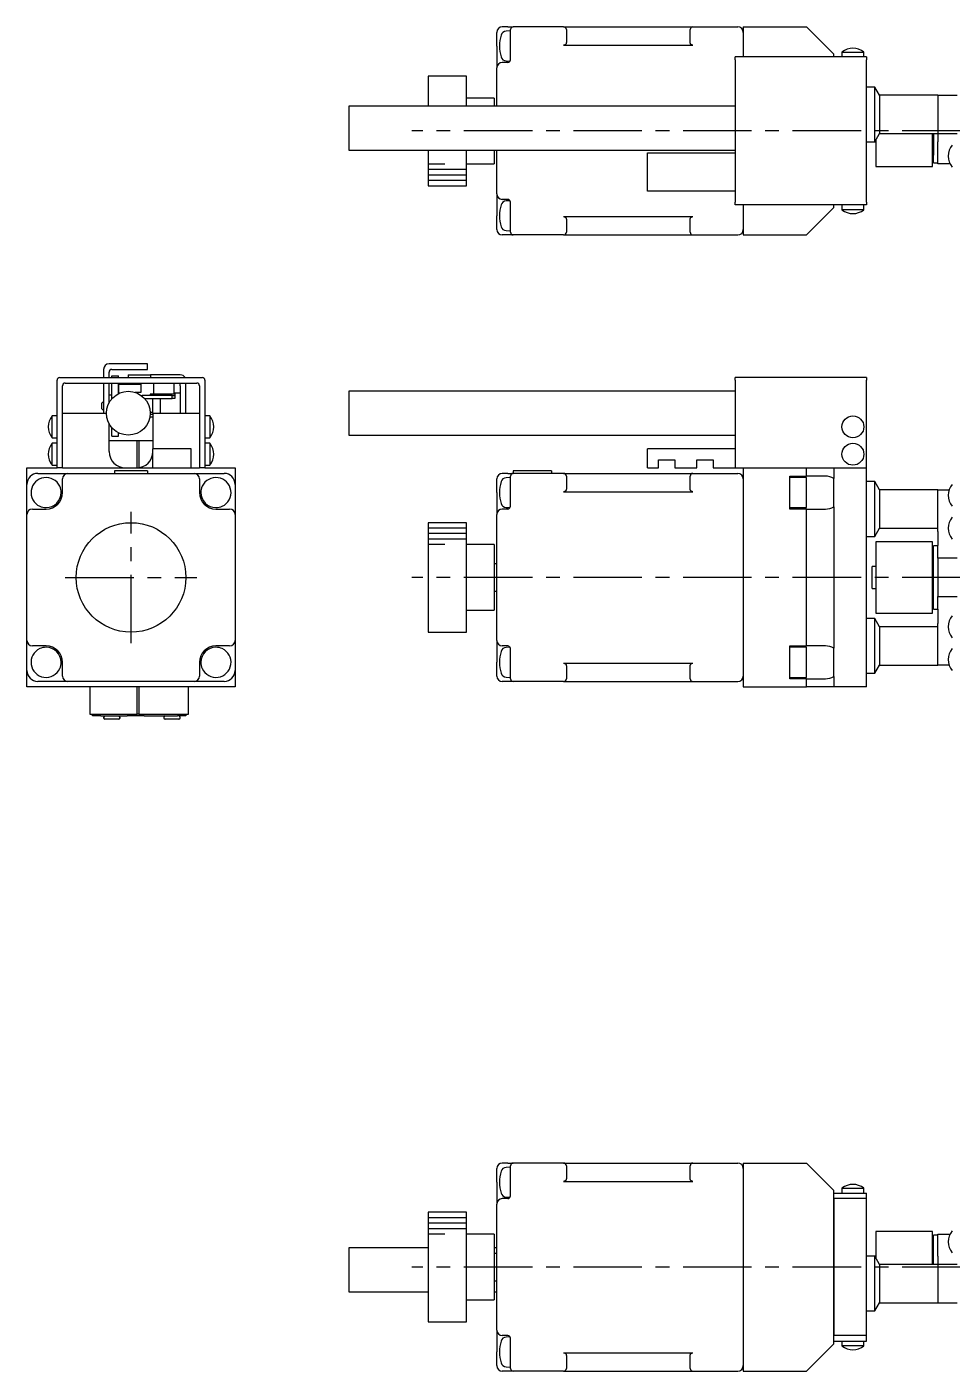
# Model space of a CAD drawing. Extents: x 56 to 595, y 17 to 332.
# Drawn here: x 56 to 224.9, y 86 to 331.5 of the extents above; entities that cross this region are included whole.
import ezdxf

# ---------------------------------------------------------------- set-up
doc = ezdxf.new("R2010")
doc.units = 0
doc.header["$LTSCALE"] = 10
doc.linetypes.add('CENTER', pattern=[2, 1.25, -0.25, 0.25, -0.25])
for name, color, linetype in [('1', 7, 'CONTINUOUS'), ('11', 7, 'CONTINUOUS'), ('2', 7, 'CONTINUOUS')]:
    doc.layers.add(name, color=color, linetype=linetype)

msp = doc.modelspace()

# ---------------------------------------------------------------- linework, layer by layer
at = {"layer": '1', "color": 7, "linetype": 'CONTINUOUS'}
for p, q in [((143.749999, 331.5), (142.749999, 331.5)), ((143.749999, 331.5), (144.749999, 331.5)), ((153.949999, 331.5), (144.749999, 331.5)), ((153.949999, 331.5), (177.549999, 331.5)), ((177.549999, 331.5), (185.749999, 331.5)), ((186.749999, 331.5), (186.749999, 326)), ((186.749999, 331.5), (198.249999, 331.5)), ((203.249999, 326.5), (198.249999, 331.5)), ((141.749999, 328), (141.749999, 330.5)), ((144.249999, 330.75), (143.446276, 330.707879)), ((144.249999, 329.5), (144.249999, 331)), ((144.249999, 325.414214), (144.249999, 329.5)), ((154.449999, 331), (154.449999, 329.5)), ((154.449999, 329.5), (154.449999, 328.648232)), ((177.049999, 329.5), (177.049999, 331)), ((177.049999, 328.648232), (177.049999, 329.5)), ((141.749999, 328), (141.749999, 324)), ((153.974533, 328.148835), (153.949999, 328.148232)), ((153.949999, 328.148232), (177.549999, 328.148232)), ((153.999008, 328.15064), (153.974533, 328.148835)), ((154.023364, 328.153644), (153.999008, 328.15064)), ((154.047544, 328.15784), (154.023364, 328.153644)), ((154.071489, 328.163217), (154.047544, 328.15784)), ((154.095141, 328.169762), (154.071489, 328.163217)), ((154.118444, 328.17746), (154.095141, 328.169762)), ((154.141341, 328.186293), (154.118444, 328.17746)), ((154.163777, 328.196238), (154.141341, 328.186293)), ((154.185697, 328.207272), (154.163777, 328.196238)), ((154.20705, 328.219368), (154.185697, 328.207272)), ((154.227784, 328.232497), (154.20705, 328.219368)), ((154.247849, 328.246629), (154.227784, 328.232497)), ((154.267196, 328.261727), (154.247849, 328.246629)), ((154.285778, 328.277757), (154.267196, 328.261727)), ((154.303552, 328.294679), (154.285778, 328.277757)), ((154.320475, 328.312453), (154.303552, 328.294679)), ((154.336504, 328.331036), (154.320475, 328.312453)), ((154.351603, 328.350383), (154.336504, 328.331036)), ((154.365734, 328.370447), (154.351603, 328.350383)), ((154.378863, 328.391181), (154.365734, 328.370447)), ((154.39096, 328.412534), (154.378863, 328.391181)), ((154.401994, 328.434455), (154.39096, 328.412534)), ((154.411939, 328.456891), (154.401994, 328.434455)), ((154.420771, 328.479787), (154.411939, 328.456891)), ((154.428469, 328.50309), (154.420771, 328.479787)), ((154.435015, 328.526742), (154.428469, 328.50309)), ((154.440392, 328.550687), (154.435015, 328.526742)), ((154.444587, 328.574867), (154.440392, 328.550687)), ((154.447591, 328.599224), (154.444587, 328.574867)), ((154.449397, 328.623698), (154.447591, 328.599224)), ((154.449999, 328.648232), (154.449397, 328.623698)), ((177.050601, 328.623698), (177.049999, 328.648232)), ((177.052407, 328.599224), (177.050601, 328.623698)), ((177.055411, 328.574867), (177.052407, 328.599224)), ((177.059606, 328.550687), (177.055411, 328.574867)), ((177.064983, 328.526742), (177.059606, 328.550687)), ((177.071529, 328.50309), (177.064983, 328.526742)), ((177.079227, 328.479787), (177.071529, 328.50309)), ((177.088059, 328.456891), (177.079227, 328.479787)), ((177.098004, 328.434455), (177.088059, 328.456891)), ((177.109038, 328.412534), (177.098004, 328.434455)), ((177.121135, 328.391181), (177.109038, 328.412534)), ((177.134264, 328.370447), (177.121135, 328.391181)), ((177.148395, 328.350383), (177.134264, 328.370447)), ((177.163494, 328.331036), (177.148395, 328.350383)), ((177.179523, 328.312453), (177.163494, 328.331036)), ((177.196446, 328.294679), (177.179523, 328.312453)), ((177.21422, 328.277757), (177.196446, 328.294679)), ((177.232802, 328.261727), (177.21422, 328.277757)), ((177.252149, 328.246629), (177.232802, 328.261727)), ((177.272214, 328.232497), (177.252149, 328.246629)), ((177.292948, 328.219368), (177.272214, 328.232497)), ((177.314301, 328.207272), (177.292948, 328.219368)), ((177.336221, 328.196238), (177.314301, 328.207272)), ((177.358657, 328.186293), (177.336221, 328.196238)), ((177.381554, 328.17746), (177.358657, 328.186293)), ((177.404857, 328.169762), (177.381554, 328.17746)), ((177.428509, 328.163217), (177.404857, 328.169762)), ((177.452454, 328.15784), (177.428509, 328.163217)), ((177.476634, 328.153644), (177.452454, 328.15784)), ((177.50099, 328.15064), (177.476634, 328.153644)), ((177.525465, 328.148835), (177.50099, 328.15064)), ((177.549999, 328.148232), (177.525465, 328.148835)), ((204.749999, 326.897999), (204.854416, 326.897999)), ((204.749999, 326.897999), (204.749999, 326)), ((204.854416, 326.897999), (208.749999, 326.897999)), ((208.749999, 326), (208.749999, 326.897999)), ((143.749999, 325), (142.749999, 325)), ((143.446276, 325.292121), (144.184962, 325.253408)), ((185.249999, 325.5), (185.249999, 326)), ((209.249999, 326), (185.249999, 326)), ((185.249999, 325.5), (185.249999, 299.5)), ((203.249999, 326), (203.249999, 326.5)), ((209.249999, 326), (209.249999, 325.5)), ((209.249999, 299.5), (209.249999, 325.5)), ((129.249999, 322.5), (129.249999, 317)), ((136.249999, 322.5), (129.249999, 322.5)), ((136.249999, 317), (136.249999, 322.5)), ((141.749999, 317), (141.749999, 324)), ((210.749999, 320.5), (209.249999, 320.5)), ((210.749999, 310.5), (210.749999, 320.5)), ((211.616024, 319), (210.749999, 320.5)), ((114.750001, 317), (114.750001, 313)), ((185.249999, 317), (114.750001, 317)), ((141.249999, 318.5), (136.249999, 318.5)), ((141.249999, 318.5), (141.249999, 317)), ((211.616024, 319), (211.616024, 312)), ((222.249999, 319), (211.616024, 319)), ((222.249999, 319), (222.249999, 315.5)), ((222.249999, 319), (225.749999, 319)), ((222.249999, 315.5), (222.249999, 312)), ((114.750001, 313), (114.750001, 309)), ((210.749999, 310.5), (211.616024, 312)), ((211.616024, 312), (222.249999, 312)), ((221.249999, 306), (221.249999, 312)), ((221.449999, 306.700338), (221.449999, 312.019548)), ((221.449999, 312), (221.449999, 308.090257)), ((222.249999, 312), (225.749999, 312)), ((222.249999, 312), (222.249999, 310.5)), ((209.249999, 310.5), (210.749999, 310.5)), ((210.249999, 310.5), (210.749999, 310.5)), ((210.749999, 310.5), (210.949999, 310.5)), ((210.949999, 310.84641), (210.949999, 306)), ((222.249999, 306.5), (222.249999, 310.5)), ((114.750001, 309), (185.249999, 309)), ((129.249999, 309), (129.249999, 302.5)), ((136.249999, 302.5), (136.249999, 309)), ((141.249999, 309), (141.249999, 306.5)), ((141.749999, 301), (141.749999, 309)), ((169.249999, 301.5), (169.249999, 308.5)), ((169.249999, 308.5), (185.249999, 308.5)), ((221.249999, 309), (221.449999, 309)), ((221.449999, 306.7), (221.449999, 309)), ((221.449999, 309), (221.449999, 308.09)), ((136.249999, 306.5), (141.249999, 306.5)), ((210.949999, 306), (216.449999, 306)), ((216.449999, 306), (221.249999, 306)), ((221.449999, 306.7), (221.449999, 306.700338)), ((221.449999, 306.7), (222.249999, 306.7)), ((224.4725, 306.5), (222.249999, 306.5)), ((129.249999, 302.5), (136.249999, 302.5)), ((141.749999, 301), (141.749999, 297)), ((143.749999, 300), (142.749999, 300)), ((144.184962, 299.746592), (143.446276, 299.707879)), ((144.249999, 295.5), (144.249999, 299.585786)), ((185.249999, 301.5), (169.249999, 301.5)), ((185.249999, 299), (185.249999, 299.5)), ((209.249999, 299), (185.249999, 299)), ((186.749999, 299), (186.749999, 293.5)), ((198.249999, 293.5), (203.249999, 298.5)), ((203.249999, 298.5), (203.249999, 299)), ((204.749999, 299), (204.749999, 298.102001)), ((204.781135, 298.102001), (204.749999, 298.102001)), ((208.749999, 298.102001), (204.781135, 298.102001)), ((208.749999, 298.102001), (208.749999, 299)), ((209.249999, 299.5), (209.249999, 299)), ((141.749999, 294.5), (141.749999, 297)), ((144.249999, 294), (144.249999, 295.5)), ((153.949999, 296.851768), (177.549999, 296.851768)), ((153.949999, 296.851768), (153.974533, 296.851165)), ((153.974533, 296.851165), (153.999008, 296.84936)), ((153.999008, 296.84936), (154.023364, 296.846356)), ((154.023364, 296.846356), (154.047544, 296.84216)), ((154.047544, 296.84216), (154.071489, 296.836783)), ((154.071489, 296.836783), (154.095141, 296.830238)), ((154.095141, 296.830238), (154.118444, 296.82254)), ((154.118444, 296.82254), (154.141341, 296.813707)), ((154.141341, 296.813707), (154.163777, 296.803762)), ((154.163777, 296.803762), (154.185697, 296.792728)), ((154.185697, 296.792728), (154.20705, 296.780632)), ((154.20705, 296.780632), (154.227784, 296.767503)), ((154.227784, 296.767503), (154.247849, 296.753371)), ((154.247849, 296.753371), (154.267196, 296.738273)), ((154.267196, 296.738273), (154.285778, 296.722243)), ((154.285778, 296.722243), (154.303552, 296.705321)), ((154.303552, 296.705321), (154.320475, 296.687547)), ((154.320475, 296.687547), (154.336504, 296.668964)), ((154.336504, 296.668964), (154.351603, 296.649617)), ((154.351603, 296.649617), (154.365734, 296.629553)), ((154.365734, 296.629553), (154.378863, 296.608819)), ((154.378863, 296.608819), (154.39096, 296.587466)), ((154.39096, 296.587466), (154.401994, 296.565545)), ((154.401994, 296.565545), (154.411939, 296.543109)), ((154.411939, 296.543109), (154.420771, 296.520213)), ((154.420771, 296.520213), (154.428469, 296.49691)), ((154.428469, 296.49691), (154.435015, 296.473258)), ((154.435015, 296.473258), (154.440392, 296.449313)), ((154.440392, 296.449313), (154.444587, 296.425133)), ((154.444587, 296.425133), (154.447591, 296.400776)), ((154.447591, 296.400776), (154.449397, 296.376302)), ((154.449397, 296.376302), (154.449999, 296.351768)), ((154.449999, 296.351768), (154.449999, 295.5)), ((154.449999, 295.5), (154.449999, 294)), ((177.049999, 296.351768), (177.050601, 296.376302)), ((177.049999, 295.5), (177.049999, 296.351768)), ((177.049999, 294), (177.049999, 295.5)), ((177.050601, 296.376302), (177.052407, 296.400776)), ((177.052407, 296.400776), (177.055411, 296.425133)), ((177.055411, 296.425133), (177.059606, 296.449313)), ((177.059606, 296.449313), (177.064983, 296.473258)), ((177.064983, 296.473258), (177.071529, 296.49691)), ((177.071529, 296.49691), (177.079227, 296.520213)), ((177.079227, 296.520213), (177.088059, 296.543109)), ((177.088059, 296.543109), (177.098004, 296.565545)), ((177.098004, 296.565545), (177.109038, 296.587466)), ((177.109038, 296.587466), (177.121135, 296.608819)), ((177.121135, 296.608819), (177.134264, 296.629553)), ((177.134264, 296.629553), (177.148395, 296.649617)), ((177.148395, 296.649617), (177.163494, 296.668964)), ((177.163494, 296.668964), (177.179523, 296.687547)), ((177.179523, 296.687547), (177.196446, 296.705321)), ((177.196446, 296.705321), (177.21422, 296.722243)), ((177.21422, 296.722243), (177.232802, 296.738273)), ((177.232802, 296.738273), (177.252149, 296.753371)), ((177.252149, 296.753371), (177.272214, 296.767503)), ((177.272214, 296.767503), (177.292948, 296.780632)), ((177.292948, 296.780632), (177.314301, 296.792728)), ((177.314301, 296.792728), (177.336221, 296.803762)), ((177.336221, 296.803762), (177.358657, 296.813707)), ((177.358657, 296.813707), (177.381554, 296.82254)), ((177.381554, 296.82254), (177.404857, 296.830238)), ((177.404857, 296.830238), (177.428509, 296.836783)), ((177.428509, 296.836783), (177.452454, 296.84216)), ((177.452454, 296.84216), (177.476634, 296.846356)), ((177.476634, 296.846356), (177.50099, 296.84936)), ((177.50099, 296.84936), (177.525465, 296.851165)), ((177.525465, 296.851165), (177.549999, 296.851768)), ((143.749999, 293.5), (142.749999, 293.5)), ((143.446276, 294.292121), (144.249999, 294.25)), ((144.749999, 293.5), (143.749999, 293.5)), ((153.949999, 293.5), (144.749999, 293.5)), ((153.949999, 293.5), (177.549999, 293.5)), ((177.549999, 293.5), (185.749999, 293.5)), ((186.749999, 293.5), (198.249999, 293.5)), ((70, 268.95), (70, 267.45)), ((78, 269.95), (71, 269.95)), ((71, 267.45), (71, 268.45)), ((71.5, 268.95), (78, 268.95)), ((71.5, 267.45), (71.5, 267.75)), ((71.5, 267.75), (72.7, 267.75)), ((72.7, 267.45), (72.7, 267.75)), ((74.5, 267.95), (78.56253, 267.95)), ((74.5, 267.95), (74.5, 267.45)), ((78, 268.95), (78, 269.95)), ((78.56253, 267.95), (78.56253, 267.45)), ((84, 267.95), (78.56253, 267.95)), ((61.5, 250.95), (61.5, 266.95)), ((62, 267.45), (88, 267.45)), ((62.5, 250.95), (62.5, 265.95)), ((63, 266.45), (87, 266.45)), ((70, 266.45), (70, 260.95)), ((71, 262.886492), (71, 266.45)), ((71.5, 263.595751), (71.5, 266.45)), ((72.7, 264.522114), (72.7, 266.45)), ((72.7, 265.25), (72.8, 265.25)), ((72.8, 266.45), (72.8, 266.25)), ((72.8, 264.570773), (72.8, 266.25)), ((72.8, 266.25), (76.8, 266.25)), ((76.8, 266.25), (76.8, 264.75)), ((79.1, 266.45), (79.1, 264.45)), ((82.9, 264.45), (82.9, 266.45)), ((84, 265.95), (84, 260.95)), ((85, 260.95), (85, 266.45)), ((87.5, 265.95), (87.5, 250.95)), ((88.5, 266.95), (88.5, 250.95)), ((209.249999, 267.45), (185.249999, 267.45)), ((185.249999, 266.95), (185.249999, 267.45)), ((185.249999, 266.95), (185.249999, 250.95)), ((209.249999, 267.45), (209.249999, 266.95)), ((209.249999, 250.95), (209.249999, 266.95)), ((70, 263.05), (69.7, 262.75)), ((69.7, 261.75), (69.7, 262.75)), ((71.5, 264.25), (71, 264.25)), ((76.8, 264.75), (75.749, 264.75)), ((76.9, 264.15), (77.045808, 264.15)), ((77.045808, 264.15), (77.045808, 264.035265)), ((82.499853, 264.15), (77.045808, 264.15)), ((77.451271, 263.65), (82.499853, 263.65)), ((83, 264.45), (78.5, 264.45)), ((78.5, 264.45), (78.5, 264.15)), ((79, 260.95), (79, 263.65)), ((80.410616, 260.95), (80.410616, 263.65)), ((82.499853, 263.65), (82.499853, 264.15)), ((82.499853, 264.15), (82.999865, 264.15)), ((82.999865, 263.65), (82.499853, 263.65)), ((82.999865, 264.15), (82.999865, 263.65)), ((83, 263.65), (82.999865, 263.65)), ((83, 264.65), (84, 264.65)), ((83, 264.65), (83, 263.65)), ((114.750001, 264.95), (114.750001, 256.95)), ((185.249999, 264.95), (114.750001, 264.95)), ((60.602001, 259.087782), (60.602001, 260.45)), ((61.5, 260.45), (60.602001, 260.45)), ((62.5, 260.95), (70.5, 260.95)), ((69.7, 261.75), (70, 261.45)), ((79, 260.25), (78.438274, 260.25)), ((78.494997, 260.75), (79, 260.75)), ((79, 261.05), (78.5, 261.05)), ((78.5, 261.05), (78.5, 260.95)), ((78.5, 260.95), (78.5, 260.75)), ((79, 260.95), (87.5, 260.95)), ((79, 260.95), (79, 254.45)), ((89.397999, 260.45), (88.5, 260.45)), ((89.397999, 260.45), (89.397999, 258.801531)), ((60.602001, 256.45), (60.602001, 259.087782)), ((71, 253.95), (71, 259.013508)), ((71.5, 256.75), (71.5, 258.304249)), ((89.397999, 258.801531), (89.397999, 256.45)), ((60.602001, 256.45), (61.5, 256.45)), ((60.602001, 254.087782), (60.602001, 255.45)), ((61.5, 255.45), (60.602001, 255.45)), ((71, 255.95), (76.139222, 255.95)), ((71.5, 256.75), (72.7, 256.75)), ((72.7, 256.75), (72.7, 257.377886)), ((72.7, 257.25), (72.8, 257.25)), ((72.8, 257.25), (72.8, 257.329227)), ((76.139222, 255.95), (76.454559, 255.95)), ((76.139222, 250.953232), (76.139222, 255.95)), ((76.454559, 255.95), (76.454559, 250.984637)), ((76.454559, 255.95), (79, 255.95)), ((88.5, 256.45), (89.397999, 256.45)), ((89.397999, 255.45), (88.5, 255.45)), ((89.397999, 255.45), (89.397999, 253.801531)), ((114.750001, 256.95), (185.249999, 256.95)), ((60.602001, 251.45), (60.602001, 254.087782)), ((79, 250.95), (79, 254.45)), ((86, 254.45), (79, 254.45)), ((86, 250.95), (86, 254.45)), ((89.397999, 253.801531), (89.397999, 251.45)), ((169.249999, 250.95), (169.249999, 254.45)), ((185.249999, 254.45), (169.249999, 254.45)), ((56, 247.95), (56, 250.95)), ((56, 250.95), (61.5, 250.95)), ((60.602001, 251.45), (61.5, 251.45)), ((62.5, 250.95), (61.5, 250.95)), ((62.5, 250.95), (79, 250.95)), ((72, 250.45), (72, 249.95)), ((78, 250.45), (72, 250.45)), ((78, 250.45), (78, 249.95)), ((79, 250.95), (86, 250.95)), ((86, 250.95), (87.5, 250.95)), ((88.5, 250.95), (87.5, 250.95)), ((88.5, 251.45), (89.397999, 251.45)), ((88.5, 250.95), (94, 250.95)), ((94, 250.95), (94, 247.95)), ((144.749999, 250.45), (144.749999, 249.95)), ((151.749999, 250.45), (144.749999, 250.45)), ((151.749999, 250.45), (151.749999, 249.95)), ((169.249999, 250.95), (171.249999, 250.95)), ((171.249999, 252.45), (174.249999, 252.45)), ((171.249999, 250.95), (171.249999, 252.45)), ((174.249999, 252.45), (174.249999, 250.95)), ((174.249999, 250.95), (178.249999, 250.95)), ((178.249999, 252.45), (181.249999, 252.45)), ((178.249999, 250.95), (178.249999, 252.45)), ((181.249999, 252.45), (181.249999, 250.95)), ((181.249999, 250.95), (185.249999, 250.95)), ((185.249999, 250.95), (186.749999, 250.95)), ((186.749999, 250.95), (186.749999, 210.95)), ((186.749999, 250.95), (198.249999, 250.95)), ((198.249999, 249.45), (198.249999, 250.95)), ((198.249999, 250.95), (203.249999, 250.95)), ((203.249999, 250.95), (203.249999, 249.048076)), ((203.249999, 250.95), (209.249999, 250.95)), ((209.249999, 210.95), (209.249999, 250.95)), ((58, 249.95), (62.085786, 249.95)), ((58, 249.95), (59.351768, 249.95)), ((62.085786, 249.95), (63.5, 249.95)), ((62.5, 246.45), (62.5, 248.95)), ((63.5, 249.95), (86.5, 249.95)), ((86.5, 249.95), (87.914214, 249.95)), ((87.5, 248.95), (87.5, 246.45)), ((87.914214, 249.95), (92, 249.95)), ((90.648232, 249.95), (92, 249.95)), ((141.749999, 246.45), (141.749999, 248.95)), ((143.749999, 249.95), (142.749999, 249.95)), ((144.249999, 249.2), (143.446276, 249.157879)), ((143.749999, 249.95), (144.749999, 249.95)), ((144.249999, 247.95), (144.249999, 249.45)), ((153.949999, 249.95), (144.749999, 249.95)), ((153.949999, 249.95), (177.549999, 249.95)), ((154.449999, 249.45), (154.449999, 247.95)), ((177.049999, 247.95), (177.049999, 249.45)), ((177.549999, 249.95), (185.749999, 249.95)), ((195.249999, 249.45), (198.249999, 249.45)), ((195.249999, 243.45), (195.249999, 249.45)), ((198.249999, 249.2), (195.249999, 249.2)), ((201.749999, 249.45), (198.249999, 249.45)), ((198.249999, 243.7), (198.249999, 249.2)), ((198.249999, 243.7), (198.249999, 249.2)), ((203.249999, 246.45), (203.249999, 249.048076)), ((210.749999, 248.45), (209.249999, 248.45)), ((210.749999, 243.45), (210.749999, 248.45)), ((211.616024, 246.95), (210.749999, 248.45)), ((56, 243.864214), (56, 247.95)), ((56, 246.598232), (56, 247.95)), ((94, 247.95), (94, 243.864214)), ((94, 247.95), (94, 246.598232)), ((141.749999, 246.45), (141.749999, 242.45)), ((144.249999, 243.864214), (144.249999, 247.95)), ((153.974533, 246.598835), (153.949999, 246.598232)), ((153.949999, 246.598232), (177.549999, 246.598232)), ((153.999008, 246.60064), (153.974533, 246.598835)), ((154.023364, 246.603644), (153.999008, 246.60064)), ((154.047544, 246.60784), (154.023364, 246.603644)), ((154.071489, 246.613217), (154.047544, 246.60784)), ((154.095141, 246.619762), (154.071489, 246.613217)), ((154.118444, 246.62746), (154.095141, 246.619762)), ((154.141341, 246.636293), (154.118444, 246.62746)), ((154.163777, 246.646238), (154.141341, 246.636293)), ((154.185697, 246.657272), (154.163777, 246.646238)), ((154.20705, 246.669368), (154.185697, 246.657272)), ((154.227784, 246.682497), (154.20705, 246.669368)), ((154.247849, 246.696629), (154.227784, 246.682497)), ((154.267196, 246.711727), (154.247849, 246.696629)), ((154.285778, 246.727757), (154.267196, 246.711727)), ((154.303552, 246.744679), (154.285778, 246.727757)), ((154.320475, 246.762453), (154.303552, 246.744679)), ((154.336504, 246.781036), (154.320475, 246.762453)), ((154.351603, 246.800383), (154.336504, 246.781036)), ((154.365734, 246.820447), (154.351603, 246.800383)), ((154.378863, 246.841181), (154.365734, 246.820447)), ((154.39096, 246.862534), (154.378863, 246.841181)), ((154.401994, 246.884455), (154.39096, 246.862534)), ((154.411939, 246.906891), (154.401994, 246.884455)), ((154.420771, 246.929787), (154.411939, 246.906891)), ((154.428469, 246.95309), (154.420771, 246.929787)), ((154.435015, 246.976742), (154.428469, 246.95309)), ((154.440392, 247.000687), (154.435015, 246.976742)), ((154.444587, 247.024867), (154.440392, 247.000687)), ((154.447591, 247.049224), (154.444587, 247.024867)), ((154.449397, 247.073698), (154.447591, 247.049224)), ((154.449999, 247.098232), (154.449397, 247.073698)), ((154.449999, 247.95), (154.449999, 247.098232)), ((177.049999, 247.098232), (177.049999, 247.95)), ((177.050601, 247.073698), (177.049999, 247.098232)), ((177.052407, 247.049224), (177.050601, 247.073698)), ((177.055411, 247.024867), (177.052407, 247.049224)), ((177.059606, 247.000687), (177.055411, 247.024867)), ((177.064983, 246.976742), (177.059606, 247.000687)), ((177.071529, 246.95309), (177.064983, 246.976742)), ((177.079227, 246.929787), (177.071529, 246.95309)), ((177.088059, 246.906891), (177.079227, 246.929787)), ((177.098004, 246.884455), (177.088059, 246.906891)), ((177.109038, 246.862534), (177.098004, 246.884455)), ((177.121135, 246.841181), (177.109038, 246.862534)), ((177.134264, 246.820447), (177.121135, 246.841181)), ((177.148395, 246.800383), (177.134264, 246.820447)), ((177.163494, 246.781036), (177.148395, 246.800383)), ((177.179523, 246.762453), (177.163494, 246.781036)), ((177.196446, 246.744679), (177.179523, 246.762453)), ((177.21422, 246.727757), (177.196446, 246.744679)), ((177.232802, 246.711727), (177.21422, 246.727757)), ((177.252149, 246.696629), (177.232802, 246.711727)), ((177.272214, 246.682497), (177.252149, 246.696629)), ((177.292948, 246.669368), (177.272214, 246.682497)), ((177.314301, 246.657272), (177.292948, 246.669368)), ((177.336221, 246.646238), (177.314301, 246.657272)), ((177.358657, 246.636293), (177.336221, 246.646238)), ((177.381554, 246.62746), (177.358657, 246.636293)), ((177.404857, 246.619762), (177.381554, 246.62746)), ((177.428509, 246.613217), (177.404857, 246.619762)), ((177.452454, 246.60784), (177.428509, 246.613217)), ((177.476634, 246.603644), (177.452454, 246.60784)), ((177.50099, 246.60064), (177.476634, 246.603644)), ((177.525465, 246.598835), (177.50099, 246.60064)), ((177.549999, 246.598232), (177.525465, 246.598835)), ((203.249999, 243.851924), (203.249999, 246.45)), ((211.616024, 246.95), (211.616024, 239.95)), ((222.249999, 246.95), (211.616024, 246.95)), ((222.249999, 246.95), (224.310262, 246.95)), ((222.249999, 243.45), (222.249999, 246.95)), ((56, 242.45), (56, 243.864214)), ((57, 243.45), (59.5, 243.45)), ((90.5, 243.45), (93, 243.45)), ((94, 243.864214), (94, 242.45)), ((143.749999, 243.45), (142.749999, 243.45)), ((143.446276, 243.742121), (144.184962, 243.703408)), ((195.249999, 243.7), (198.249999, 243.7)), ((198.249999, 243.45), (195.249999, 243.45)), ((198.249999, 218.45), (198.249999, 243.45)), ((198.249999, 243.45), (201.749999, 243.45)), ((203.249999, 243.851924), (203.249999, 218.048076)), ((210.749999, 238.45), (210.749999, 243.45)), ((222.249999, 239.357477), (222.249999, 243.45)), ((56, 219.45), (56, 242.45)), ((94, 242.45), (94, 219.45)), ((129.249999, 240.95), (129.249999, 230.95)), ((136.249999, 240.95), (129.249999, 240.95)), ((136.249999, 230.95), (136.249999, 240.95)), ((141.749999, 219.45), (141.749999, 242.45)), ((209.249999, 238.45), (210.749999, 238.45)), ((210.749999, 238.45), (211.616024, 239.95)), ((211.616024, 239.95), (222.249999, 239.95)), ((222.249999, 239.357477), (222.249999, 236.759401)), ((141.249999, 236.95), (136.249999, 236.95)), ((141.249999, 236.95), (141.249999, 230.95)), ((210.949999, 237.45), (210.949999, 237.449621)), ((216.449999, 237.45), (210.949999, 237.45)), ((210.949999, 237.449621), (210.949999, 224.45)), ((221.249999, 237.45), (216.449999, 237.45)), ((221.249999, 224.45), (221.249999, 237.45)), ((221.449999, 231.0126), (221.449999, 236.75)), ((222.249999, 236.75), (221.449999, 236.75)), ((222.249999, 234.45), (222.249999, 236.759401)), ((141.749999, 233.45), (141.249999, 233.45)), ((221.449999, 234.45), (221.249999, 234.45)), ((225.749999, 234.45), (222.249999, 234.45)), ((222.249999, 234.45), (222.249999, 227.45)), ((129.249999, 230.95), (129.249999, 220.95)), ((136.249999, 220.95), (136.249999, 230.95)), ((141.249999, 230.95), (141.249999, 224.95)), ((210.249999, 228.95), (210.249999, 232.95)), ((210.949999, 232.95), (210.249999, 232.95)), ((221.449999, 225.15), (221.449999, 231.0126)), ((141.249999, 228.45), (141.749999, 228.45)), ((210.249999, 228.95), (210.949999, 228.95)), ((221.249999, 227.45), (221.449999, 227.45)), ((222.249999, 225.140599), (222.249999, 227.45)), ((222.249999, 227.45), (225.749999, 227.45)), ((136.249999, 224.95), (141.249999, 224.95)), ((210.749999, 223.45), (209.249999, 223.45)), ((210.749999, 218.45), (210.749999, 223.45)), ((211.616024, 221.95), (210.749999, 223.45)), ((210.949999, 224.45), (216.449999, 224.45)), ((216.449999, 224.45), (221.249999, 224.45)), ((221.449999, 225.15), (222.249999, 225.15)), ((222.249999, 225.140599), (222.249999, 222.542523)), ((211.616024, 221.95), (211.616024, 214.95)), ((222.249999, 221.95), (211.616024, 221.95)), ((222.249999, 218.45), (222.249999, 222.542523)), ((56, 218.035786), (56, 219.45)), ((94, 219.45), (94, 218.035786)), ((129.249999, 220.95), (136.249999, 220.95)), ((141.749999, 219.45), (141.749999, 215.45)), ((56, 213.95), (56, 218.035786)), ((59.5, 218.45), (57, 218.45)), ((93, 218.45), (90.5, 218.45)), ((94, 218.035786), (94, 213.95)), ((143.749999, 218.45), (142.749999, 218.45)), ((144.184962, 218.196592), (143.446276, 218.157879)), ((144.249999, 213.95), (144.249999, 218.035786)), ((195.249999, 212.45), (195.249999, 218.45)), ((195.249999, 218.45), (198.249999, 218.45)), ((198.249999, 218.2), (195.249999, 218.2)), ((201.749999, 218.45), (198.249999, 218.45)), ((198.249999, 212.7), (198.249999, 218.2)), ((198.249999, 212.7), (198.249999, 218.2)), ((203.249999, 215.45), (203.249999, 218.048076)), ((210.749999, 213.45), (210.749999, 218.45)), ((222.249999, 214.95), (222.249999, 218.45)), ((56, 213.95), (56, 215.301768)), ((56, 210.95), (56, 213.95)), ((62.5, 212.95), (62.5, 215.45)), ((87.5, 215.45), (87.5, 212.95)), ((94, 215.301768), (94, 213.95)), ((94, 213.95), (94, 210.95)), ((141.749999, 212.95), (141.749999, 215.45)), ((144.249999, 212.45), (144.249999, 213.95)), ((153.949999, 215.301768), (177.549999, 215.301768)), ((153.949999, 215.301768), (153.974533, 215.301165)), ((153.974533, 215.301165), (153.999008, 215.29936)), ((153.999008, 215.29936), (154.023364, 215.296356)), ((154.023364, 215.296356), (154.047544, 215.29216)), ((154.047544, 215.29216), (154.071489, 215.286783)), ((154.071489, 215.286783), (154.095141, 215.280238)), ((154.095141, 215.280238), (154.118444, 215.27254)), ((154.118444, 215.27254), (154.141341, 215.263707)), ((154.141341, 215.263707), (154.163777, 215.253762)), ((154.163777, 215.253762), (154.185697, 215.242728)), ((154.185697, 215.242728), (154.20705, 215.230632)), ((154.20705, 215.230632), (154.227784, 215.217503)), ((154.227784, 215.217503), (154.247849, 215.203371)), ((154.247849, 215.203371), (154.267196, 215.188273)), ((154.267196, 215.188273), (154.285778, 215.172243)), ((154.285778, 215.172243), (154.303552, 215.155321)), ((154.303552, 215.155321), (154.320475, 215.137547)), ((154.320475, 215.137547), (154.336504, 215.118964)), ((154.336504, 215.118964), (154.351603, 215.099617)), ((154.351603, 215.099617), (154.365734, 215.079553)), ((154.365734, 215.079553), (154.378863, 215.058819)), ((154.378863, 215.058819), (154.39096, 215.037466)), ((154.39096, 215.037466), (154.401994, 215.015545)), ((154.401994, 215.015545), (154.411939, 214.993109)), ((154.411939, 214.993109), (154.420771, 214.970213)), ((154.420771, 214.970213), (154.428469, 214.94691)), ((154.428469, 214.94691), (154.435015, 214.923258)), ((154.435015, 214.923258), (154.440392, 214.899313)), ((154.440392, 214.899313), (154.444587, 214.875133)), ((154.444587, 214.875133), (154.447591, 214.850776)), ((154.447591, 214.850776), (154.449397, 214.826302)), ((154.449397, 214.826302), (154.449999, 214.801768)), ((154.449999, 214.801768), (154.449999, 213.95)), ((154.449999, 213.95), (154.449999, 212.45)), ((177.049999, 214.801768), (177.050601, 214.826302)), ((177.049999, 213.95), (177.049999, 214.801768)), ((177.049999, 212.45), (177.049999, 213.95)), ((177.050601, 214.826302), (177.052407, 214.850776)), ((177.052407, 214.850776), (177.055411, 214.875133)), ((177.055411, 214.875133), (177.059606, 214.899313)), ((177.059606, 214.899313), (177.064983, 214.923258)), ((177.064983, 214.923258), (177.071529, 214.94691)), ((177.071529, 214.94691), (177.079227, 214.970213)), ((177.079227, 214.970213), (177.088059, 214.993109)), ((177.088059, 214.993109), (177.098004, 215.015545)), ((177.098004, 215.015545), (177.109038, 215.037466)), ((177.109038, 215.037466), (177.121135, 215.058819)), ((177.121135, 215.058819), (177.134264, 215.079553)), ((177.134264, 215.079553), (177.148395, 215.099617)), ((177.148395, 215.099617), (177.163494, 215.118964)), ((177.163494, 215.118964), (177.179523, 215.137547)), ((177.179523, 215.137547), (177.196446, 215.155321)), ((177.196446, 215.155321), (177.21422, 215.172243)), ((177.21422, 215.172243), (177.232802, 215.188273)), ((177.232802, 215.188273), (177.252149, 215.203371)), ((177.252149, 215.203371), (177.272214, 215.217503)), ((177.272214, 215.217503), (177.292948, 215.230632)), ((177.292948, 215.230632), (177.314301, 215.242728)), ((177.314301, 215.242728), (177.336221, 215.253762)), ((177.336221, 215.253762), (177.358657, 215.263707)), ((177.358657, 215.263707), (177.381554, 215.27254)), ((177.381554, 215.27254), (177.404857, 215.280238)), ((177.404857, 215.280238), (177.428509, 215.286783)), ((177.428509, 215.286783), (177.452454, 215.29216)), ((177.452454, 215.29216), (177.476634, 215.296356)), ((177.476634, 215.296356), (177.50099, 215.29936)), ((177.50099, 215.29936), (177.525465, 215.301165)), ((177.525465, 215.301165), (177.549999, 215.301768)), ((203.249999, 212.851924), (203.249999, 215.45)), ((210.749999, 213.45), (211.616024, 214.95)), ((211.616024, 214.95), (222.249999, 214.95)), ((224.310262, 214.95), (222.249999, 214.95)), ((62.085786, 211.95), (58, 211.95)), ((59.351768, 211.95), (58, 211.95)), ((63.5, 211.95), (62.085786, 211.95)), ((86.5, 211.95), (63.5, 211.95)), ((87.914214, 211.95), (86.5, 211.95)), ((92, 211.95), (87.914214, 211.95)), ((92, 211.95), (90.648232, 211.95)), ((143.749999, 211.95), (142.749999, 211.95)), ((143.446276, 212.742121), (144.249999, 212.7)), ((144.749999, 211.95), (143.749999, 211.95)), ((153.949999, 211.95), (144.749999, 211.95)), ((153.949999, 211.95), (177.549999, 211.95)), ((177.549999, 211.95), (185.749999, 211.95)), ((195.249999, 212.7), (198.249999, 212.7)), ((198.249999, 212.45), (195.249999, 212.45)), ((198.249999, 210.95), (198.249999, 212.45)), ((198.249999, 212.45), (201.749999, 212.45)), ((203.249999, 212.851924), (203.249999, 210.95)), ((209.249999, 213.45), (210.749999, 213.45)), ((94, 210.95), (56, 210.95)), ((67.5, 210.95), (67.5, 205.95)), ((76.139222, 205.95), (76.139222, 210.95)), ((76.454559, 210.95), (76.454559, 205.95)), ((85.5, 205.95), (85.5, 210.95)), ((186.749999, 210.95), (198.249999, 210.95)), ((203.249999, 210.95), (198.249999, 210.95)), ((209.249999, 210.95), (203.249999, 210.95)), ((67.5, 205.95), (76.139222, 205.95)), ((68, 205.65), (68, 205.95)), ((69.5, 205.65), (68, 205.65)), ((69.5, 205.65), (74.270902, 205.65)), ((70, 205.4), (70, 205.3)), ((72.75, 205.05), (70.25, 205.05)), ((72.740149, 205.05), (70.25, 205.05)), ((72.75, 205.05), (72.740149, 205.05)), ((73, 205.3), (73, 205.4)), ((75.770902, 205.65), (74.270902, 205.65)), ((75.770902, 205.65), (75.770902, 205.95)), ((75.963883, 205.65), (75.770902, 205.65)), ((77.399737, 205.65), (75.963883, 205.65)), ((76.454559, 205.95), (76.139222, 205.95)), ((76.454559, 205.95), (85.5, 205.95)), ((77.399737, 205.65), (83.5, 205.65)), ((81, 205.4), (81, 205.3)), ((83.75, 205.05), (81.25, 205.05)), ((83.740149, 205.05), (81.25, 205.05)), ((85, 205.65), (83.5, 205.65)), ((83.75, 205.05), (83.740149, 205.05)), ((84, 205.3), (84, 205.4)), ((85, 205.95), (85, 205.65)), ((141.749999, 120.5), (141.749999, 123)), ((143.749999, 124), (142.749999, 124)), ((144.249999, 123.25), (143.446276, 123.207879)), ((143.749999, 124), (144.749999, 124)), ((144.249999, 122), (144.249999, 123.5)), ((153.949999, 124), (144.749999, 124)), ((153.949999, 124), (177.549999, 124)), ((154.449999, 123.5), (154.449999, 122)), ((177.049999, 122), (177.049999, 123.5)), ((177.549999, 124), (185.749999, 124)), ((186.749999, 124), (186.749999, 86)), ((186.749999, 124), (198.249999, 124)), ((203.249999, 119), (198.249999, 124)), ((141.749999, 120.5), (141.749999, 116.5)), ((144.249999, 117.914214), (144.249999, 122)), ((153.974533, 120.648835), (153.949999, 120.648232)), ((153.949999, 120.648232), (177.549999, 120.648232)), ((153.999008, 120.65064), (153.974533, 120.648835)), ((154.023364, 120.653644), (153.999008, 120.65064)), ((154.047544, 120.65784), (154.023364, 120.653644)), ((154.071489, 120.663217), (154.047544, 120.65784)), ((154.095141, 120.669762), (154.071489, 120.663217)), ((154.118444, 120.67746), (154.095141, 120.669762)), ((154.141341, 120.686293), (154.118444, 120.67746)), ((154.163777, 120.696238), (154.141341, 120.686293)), ((154.185697, 120.707272), (154.163777, 120.696238)), ((154.20705, 120.719368), (154.185697, 120.707272)), ((154.227784, 120.732497), (154.20705, 120.719368)), ((154.247849, 120.746629), (154.227784, 120.732497)), ((154.267196, 120.761727), (154.247849, 120.746629)), ((154.285778, 120.777757), (154.267196, 120.761727)), ((154.303552, 120.794679), (154.285778, 120.777757)), ((154.320475, 120.812453), (154.303552, 120.794679)), ((154.336504, 120.831036), (154.320475, 120.812453)), ((154.351603, 120.850383), (154.336504, 120.831036)), ((154.365734, 120.870447), (154.351603, 120.850383)), ((154.378863, 120.891181), (154.365734, 120.870447)), ((154.39096, 120.912534), (154.378863, 120.891181)), ((154.401994, 120.934455), (154.39096, 120.912534)), ((154.411939, 120.956891), (154.401994, 120.934455)), ((154.420771, 120.979787), (154.411939, 120.956891)), ((154.428469, 121.00309), (154.420771, 120.979787)), ((154.435015, 121.026742), (154.428469, 121.00309)), ((154.440392, 121.050687), (154.435015, 121.026742)), ((154.444587, 121.074867), (154.440392, 121.050687)), ((154.447591, 121.099224), (154.444587, 121.074867)), ((154.449397, 121.123698), (154.447591, 121.099224)), ((154.449999, 121.148232), (154.449397, 121.123698)), ((154.449999, 122), (154.449999, 121.148232)), ((177.049999, 121.148232), (177.049999, 122)), ((177.050601, 121.123698), (177.049999, 121.148232)), ((177.052407, 121.099224), (177.050601, 121.123698)), ((177.055411, 121.074867), (177.052407, 121.099224)), ((177.059606, 121.050687), (177.055411, 121.074867)), ((177.064983, 121.026742), (177.059606, 121.050687)), ((177.071529, 121.00309), (177.064983, 121.026742)), ((177.079227, 120.979787), (177.071529, 121.00309)), ((177.088059, 120.956891), (177.079227, 120.979787)), ((177.098004, 120.934455), (177.088059, 120.956891)), ((177.109038, 120.912534), (177.098004, 120.934455)), ((177.121135, 120.891181), (177.109038, 120.912534)), ((177.134264, 120.870447), (177.121135, 120.891181)), ((177.148395, 120.850383), (177.134264, 120.870447)), ((177.163494, 120.831036), (177.148395, 120.850383)), ((177.179523, 120.812453), (177.163494, 120.831036)), ((177.196446, 120.794679), (177.179523, 120.812453)), ((177.21422, 120.777757), (177.196446, 120.794679)), ((177.232802, 120.761727), (177.21422, 120.777757)), ((177.252149, 120.746629), (177.232802, 120.761727)), ((177.272214, 120.732497), (177.252149, 120.746629)), ((177.292948, 120.719368), (177.272214, 120.732497)), ((177.314301, 120.707272), (177.292948, 120.719368)), ((177.336221, 120.696238), (177.314301, 120.707272)), ((177.358657, 120.686293), (177.336221, 120.696238)), ((177.381554, 120.67746), (177.358657, 120.686293)), ((177.404857, 120.669762), (177.381554, 120.67746)), ((177.428509, 120.663217), (177.404857, 120.669762)), ((177.452454, 120.65784), (177.428509, 120.663217)), ((177.476634, 120.653644), (177.452454, 120.65784)), ((177.50099, 120.65064), (177.476634, 120.653644)), ((177.525465, 120.648835), (177.50099, 120.65064)), ((177.549999, 120.648232), (177.525465, 120.648835)), ((203.249999, 117.5), (203.249999, 119)), ((203.249999, 118.5), (209.249999, 118.5)), ((204.749999, 119.397999), (208.749999, 119.397999)), ((204.749999, 119.397999), (204.749999, 118.5)), ((208.749999, 118.5), (208.749999, 119.397999)), ((209.249999, 117.5), (209.249999, 118.5)), ((141.749999, 93.5), (141.749999, 116.5)), ((143.749999, 117.5), (142.749999, 117.5)), ((143.446276, 117.792121), (144.184962, 117.753408)), ((209.249999, 117.5), (203.249999, 117.5)), ((203.249999, 117.5), (203.249999, 92.5)), ((203.249999, 92.5), (203.249999, 117.5)), ((209.249999, 92.5), (209.249999, 117.5)), ((129.249999, 115), (129.249999, 95)), ((136.249999, 115), (129.249999, 115)), ((136.249999, 95), (136.249999, 115)), ((141.249999, 111), (136.249999, 111)), ((141.249999, 111), (141.249999, 99)), ((210.949999, 111.5), (210.949999, 106.65359)), ((210.949999, 111.5), (210.949999, 107)), ((216.449999, 111.5), (210.949999, 111.5)), ((221.249999, 111.5), (216.449999, 111.5)), ((221.249999, 105.5), (221.249999, 111.5)), ((222.249999, 110.8), (221.449999, 110.8)), ((221.449999, 105.5), (221.449999, 110.8)), ((222.249999, 107), (222.249999, 111)), ((222.249999, 111), (224.4725, 111)), ((114.750001, 108.5), (114.750001, 100.5)), ((129.249999, 108.5), (114.750001, 108.5)), ((141.749999, 108.5), (141.249999, 108.5)), ((221.449999, 108.5), (221.249999, 108.5)), ((141.749999, 107.5), (141.249999, 107.5)), ((210.749999, 107), (209.249999, 107)), ((210.749999, 107), (210.249999, 107)), ((210.749999, 97), (210.749999, 107)), ((210.949999, 107), (210.749999, 107)), ((211.616024, 105.5), (210.749999, 107)), ((210.949999, 107), (210.949999, 106.65359)), ((210.949999, 107), (210.949999, 106.65359)), ((222.249999, 107), (222.249999, 105.5)), ((211.616024, 105.5), (211.616024, 98.5)), ((222.249999, 105.5), (211.616024, 105.5)), ((222.249999, 105.5), (222.249999, 102)), ((225.749999, 105.5), (222.249999, 105.5)), ((141.249999, 102.5), (141.749999, 102.5)), ((222.249999, 102), (222.249999, 98.5)), ((114.750001, 100.5), (129.249999, 100.5)), ((136.249999, 99), (141.249999, 99)), ((141.249999, 100.5), (141.749999, 100.5)), ((210.749999, 97), (211.616024, 98.5)), ((211.616024, 98.5), (222.249999, 98.5)), ((222.249999, 98.5), (225.749999, 98.5)), ((209.249999, 97), (210.749999, 97)), ((129.249999, 95), (136.249999, 95)), ((141.749999, 93.5), (141.749999, 89.5)), ((143.749999, 92.5), (142.749999, 92.5)), ((144.184962, 92.246592), (143.446276, 92.207879)), ((144.249999, 88), (144.249999, 92.085786)), ((198.249999, 86), (203.249999, 91)), ((209.249999, 92.5), (203.249999, 92.5)), ((203.249999, 91), (203.249999, 92.5)), ((203.249999, 91.5), (209.249999, 91.5)), ((204.749999, 91.5), (204.749999, 90.602001)), ((208.749999, 90.602001), (208.749999, 91.5)), ((209.249999, 91.5), (209.249999, 92.5)), ((141.749999, 87), (141.749999, 89.5)), ((153.949999, 89.351768), (177.549999, 89.351768)), ((153.949999, 89.351768), (153.974533, 89.351165)), ((153.974533, 89.351165), (153.999008, 89.34936)), ((153.999008, 89.34936), (154.023364, 89.346356)), ((154.023364, 89.346356), (154.047544, 89.34216)), ((154.047544, 89.34216), (154.071489, 89.336783)), ((154.071489, 89.336783), (154.095141, 89.330238)), ((154.095141, 89.330238), (154.118444, 89.32254)), ((154.118444, 89.32254), (154.141341, 89.313707)), ((154.141341, 89.313707), (154.163777, 89.303762)), ((154.163777, 89.303762), (154.185697, 89.292728)), ((154.185697, 89.292728), (154.20705, 89.280632)), ((154.20705, 89.280632), (154.227784, 89.267503)), ((154.227784, 89.267503), (154.247849, 89.253371)), ((154.247849, 89.253371), (154.267196, 89.238273)), ((154.267196, 89.238273), (154.285778, 89.222243)), ((154.285778, 89.222243), (154.303552, 89.205321)), ((154.303552, 89.205321), (154.320475, 89.187547)), ((154.320475, 89.187547), (154.336504, 89.168964)), ((154.336504, 89.168964), (154.351603, 89.149617)), ((154.351603, 89.149617), (154.365734, 89.129553)), ((154.365734, 89.129553), (154.378863, 89.108819)), ((154.378863, 89.108819), (154.39096, 89.087466)), ((154.39096, 89.087466), (154.401994, 89.065545)), ((154.401994, 89.065545), (154.411939, 89.043109)), ((154.411939, 89.043109), (154.420771, 89.020213)), ((154.420771, 89.020213), (154.428469, 88.99691)), ((154.428469, 88.99691), (154.435015, 88.973258)), ((154.435015, 88.973258), (154.440392, 88.949313)), ((154.440392, 88.949313), (154.444587, 88.925133)), ((154.444587, 88.925133), (154.447591, 88.900776)), ((154.447591, 88.900776), (154.449397, 88.876302)), ((154.449397, 88.876302), (154.449999, 88.851768)), ((154.449999, 88.851768), (154.449999, 88)), ((177.049999, 88.851768), (177.050601, 88.876302)), ((177.049999, 88), (177.049999, 88.851768)), ((177.050601, 88.876302), (177.052407, 88.900776)), ((177.052407, 88.900776), (177.055411, 88.925133)), ((177.055411, 88.925133), (177.059606, 88.949313)), ((177.059606, 88.949313), (177.064983, 88.973258)), ((177.064983, 88.973258), (177.071529, 88.99691)), ((177.071529, 88.99691), (177.079227, 89.020213)), ((177.079227, 89.020213), (177.088059, 89.043109)), ((177.088059, 89.043109), (177.098004, 89.065545)), ((177.098004, 89.065545), (177.109038, 89.087466)), ((177.109038, 89.087466), (177.121135, 89.108819)), ((177.121135, 89.108819), (177.134264, 89.129553)), ((177.134264, 89.129553), (177.148395, 89.149617)), ((177.148395, 89.149617), (177.163494, 89.168964)), ((177.163494, 89.168964), (177.179523, 89.187547)), ((177.179523, 89.187547), (177.196446, 89.205321)), ((177.196446, 89.205321), (177.21422, 89.222243)), ((177.21422, 89.222243), (177.232802, 89.238273)), ((177.232802, 89.238273), (177.252149, 89.253371)), ((177.252149, 89.253371), (177.272214, 89.267503)), ((177.272214, 89.267503), (177.292948, 89.280632)), ((177.292948, 89.280632), (177.314301, 89.292728)), ((177.314301, 89.292728), (177.336221, 89.303762)), ((177.336221, 89.303762), (177.358657, 89.313707)), ((177.358657, 89.313707), (177.381554, 89.32254)), ((177.381554, 89.32254), (177.404857, 89.330238)), ((177.404857, 89.330238), (177.428509, 89.336783)), ((177.428509, 89.336783), (177.452454, 89.34216)), ((177.452454, 89.34216), (177.476634, 89.346356)), ((177.476634, 89.346356), (177.50099, 89.34936)), ((177.50099, 89.34936), (177.525465, 89.351165)), ((177.525465, 89.351165), (177.549999, 89.351768)), ((208.749999, 90.602001), (204.749999, 90.602001)), ((143.749999, 86), (142.749999, 86)), ((143.446276, 86.792121), (144.249999, 86.75)), ((144.749999, 86), (143.749999, 86)), ((144.249999, 86.5), (144.249999, 88)), ((153.949999, 86), (144.749999, 86)), ((153.949999, 86), (177.549999, 86)), ((154.449999, 88), (154.449999, 86.5)), ((177.049999, 86.5), (177.049999, 88)), ((177.549999, 86), (185.749999, 86)), ((186.749999, 86), (198.249999, 86))]:
    msp.add_line(p, q, dxfattribs=at)
for centre, radius in [((74.5, 260.95), 4), ((206.749999, 258.45), 2), ((206.749999, 253.45), 2), ((75, 230.95), 10)]:
    msp.add_circle(centre, radius, dxfattribs=at)
for centre, radius, start, end in [((142.749999, 330.5), 1, 90, 180), ((144.749999, 331), 0.5, 90, 180), ((153.949999, 331), 0.5, 0, 90), ((177.549999, 331), 0.5, 90, 180), ((185.749999, 330.5), 1, 0, 90), ((149.249999, 328), 7, 163.448632, 180), ((143.498611, 329.709249), 1, 92.999972, 163.448664), ((149.249999, 328), 7, 180, 196.551368), ((206.749999, 324.4), 3.2, 51.317813, 128.682187), ((142.749999, 324), 1, 90, 180), ((143.498611, 326.290751), 1, 196.551336, 267.000028), ((143.749999, 325.5), 0.5, 270, 0), ((227.349999, 307.9), 3.2, 141.317813, 180), ((227.349999, 307.9), 3.2, 180, 218.682187), ((142.749999, 301), 1, 180, 270), ((143.498611, 298.709249), 1, 92.999972, 163.448664), ((143.749999, 299.5), 0.5, 0, 90), ((149.249999, 297), 7, 163.448632, 180), ((206.749999, 300.6), 3.2, 231.317813, 308.682187), ((149.249999, 297), 7, 180, 196.551368), ((143.498611, 295.290751), 1, 196.551336, 267.000028), ((142.749999, 294.5), 1, 180, 270), ((144.749999, 294), 0.5, 180, 270), ((153.949999, 294), 0.5, 270, 0), ((177.549999, 294), 0.5, 180, 270), ((185.749999, 294.5), 1, 270, 0), ((71, 268.95), 1, 90, 180), ((71.5, 268.45), 0.5, 90, 180), ((84, 266.95), 1, 30, 90), ((62, 266.95), 0.5, 90, 180), ((63, 265.95), 0.5, 90, 180), ((83, 265.95), 1, 0, 30), ((87, 265.95), 0.5, 0, 90), ((88, 266.95), 0.5, 0, 90), ((63.1, 258.45), 3.2, 141.317813, 218.682187), ((86.9, 258.45), 3.2, 321.317813, 38.682187), ((63.1, 253.45), 3.2, 141.317813, 218.682187), ((86.9, 253.45), 3.2, 321.317813, 38.682187), ((74, 253.95), 3, 180, 270), ((76, 253.95), 3, 270, 0), ((58, 247.95), 2, 90, 180), ((59.5, 246.45), 2.75, 24.619977, 245.380023), ((63.5, 248.95), 1, 90, 180), ((86.5, 248.95), 1, 0, 90), ((90.5, 246.45), 2.75, 294.619977, 155.380023), ((92, 247.95), 2, 0, 90), ((142.749999, 248.95), 1, 90, 180), ((149.249999, 246.45), 7, 163.448632, 180), ((143.498611, 248.159249), 1, 92.999972, 163.448664), ((144.749999, 249.45), 0.5, 90, 180), ((153.949999, 249.45), 0.5, 0, 90), ((177.549999, 249.45), 0.5, 90, 180), ((185.749999, 248.95), 1, 0, 90), ((201.749999, 246.45), 3, 60, 90), ((59.5, 246.45), 3, 270, 0), ((59.5, 246.45), 2.746592, 270, 0), ((59.496896, 246.457509), 2.749706, 359.843544, 24.450802), ((90.5, 246.45), 3, 180, 270), ((90.511479, 246.455706), 2.758076, 155.587121, 180.118533), ((90.5, 246.45), 2.746592, 180, 270), ((149.249999, 246.45), 7, 180, 196.551368), ((227.349999, 245.95), 3.2, 141.317813, 180), ((227.349999, 245.95), 3.2, 180, 218.682187), ((57, 242.45), 1, 90, 180), ((59.494304, 246.461526), 2.758123, 245.587333, 270.118321), ((90.50751, 246.453097), 2.749699, 269.843514, 294.450832), ((93, 242.45), 1, 0, 90), ((142.749999, 242.45), 1, 90, 180), ((143.498611, 244.740751), 1, 196.551336, 267.000028), ((143.749999, 243.95), 0.5, 270, 0), ((201.749999, 246.45), 3, 270, 300), ((227.349999, 239.95), 3.2, 141.317813, 180), ((227.349999, 239.95), 3.2, 180, 218.682187), ((227.349999, 221.95), 3.2, 141.317813, 180), ((227.349999, 221.95), 3.2, 180, 218.682187), ((57, 219.45), 1, 180, 270), ((93, 219.45), 1, 270, 0), ((142.749999, 219.45), 1, 180, 270), ((59.5, 215.45), 2.75, 114.619977, 335.380023), ((59.492476, 215.446967), 2.749634, 89.843221, 114.451125), ((59.5, 215.45), 3, 0, 90), ((59.5, 215.45), 2.746592, 0, 90), ((90.5, 215.45), 3, 90, 180), ((90.5, 215.45), 2.746592, 90, 180), ((90.5, 215.45), 2.75, 204.619977, 65.380023), ((90.505696, 215.438474), 2.758123, 65.587333, 90.118321), ((149.249999, 215.45), 7, 163.448632, 180), ((143.498611, 217.159249), 1, 92.999972, 163.448664), ((143.749999, 217.95), 0.5, 0, 90), ((201.749999, 215.45), 3, 60, 90), ((227.349999, 215.95), 3.2, 141.317813, 180), ((58, 213.95), 2, 180, 270), ((59.488474, 215.444304), 2.758123, 335.587333, 0.118321), ((90.503033, 215.442476), 2.749634, 179.843221, 204.451125), ((92, 213.95), 2, 270, 0), ((149.249999, 215.45), 7, 180, 196.551368), ((227.349999, 215.95), 3.2, 180, 218.682187), ((63.5, 212.95), 1, 180, 270), ((86.5, 212.95), 1, 270, 0), ((142.749999, 212.95), 1, 180, 270), ((143.498611, 213.740751), 1, 196.551336, 267.000028), ((144.749999, 212.45), 0.5, 180, 270), ((153.949999, 212.45), 0.5, 270, 0), ((177.549999, 212.45), 0.5, 180, 270), ((185.749999, 212.95), 1, 270, 0), ((201.749999, 215.45), 3, 270, 300), ((70.25, 205.4), 0.25, 90, 180), ((70.25, 205.3), 0.25, 180, 270), ((72.75, 205.4), 0.25, 0, 90), ((72.75, 205.3), 0.25, 270, 0), ((81.25, 205.4), 0.25, 90, 180), ((81.25, 205.3), 0.25, 180, 270), ((83.75, 205.4), 0.25, 0, 90), ((83.75, 205.3), 0.25, 270, 0), ((142.749999, 123), 1, 90, 180), ((143.498611, 122.209249), 1, 92.999972, 163.448664), ((144.749999, 123.5), 0.5, 90, 180), ((153.949999, 123.5), 0.5, 0, 90), ((177.549999, 123.5), 0.5, 90, 180), ((185.749999, 123), 1, 0, 90), ((149.249999, 120.5), 7, 163.448632, 196.551368), ((143.498611, 118.790751), 1, 196.551336, 267.000028), ((143.749999, 118), 0.5, 270, 0), ((206.749999, 116.9), 3.2, 51.317813, 128.682187), ((142.749999, 116.5), 1, 90, 180), ((227.349999, 109.6), 3.2, 141.317813, 218.682187), ((142.749999, 93.5), 1, 180, 270), ((149.249999, 89.5), 7, 163.448632, 196.551368), ((143.498611, 91.209249), 1, 92.999972, 163.448664), ((143.749999, 92), 0.5, 0, 90), ((206.749999, 93.1), 3.2, 231.317813, 308.682187), ((142.749999, 87), 1, 180, 270), ((143.498611, 87.790751), 1, 196.551336, 267.000028), ((144.749999, 86.5), 0.5, 180, 270), ((153.949999, 86.5), 0.5, 270, 0), ((177.549999, 86.5), 0.5, 180, 270), ((185.749999, 87), 1, 270, 0)]:
    msp.add_arc(centre, radius, start, end, dxfattribs=at)
at = {"layer": '11', "color": 4, "linetype": 'CENTER'}
for p, q in [((288.249999, 312.5), (126.249999, 312.5)), ((75, 218.95), (75, 242.95)), ((63, 230.95), (87, 230.95)), ((288.249999, 230.95), (126.249999, 230.95)), ((288.249999, 105), (126.249999, 105))]:
    msp.add_line(p, q, dxfattribs=at)
at = {"layer": '2', "color": 4, "linetype": 'CONTINUOUS'}
for p, q in [((129.249999, 306.5), (132.249999, 306.5)), ((129.249999, 305.5), (136.249999, 305.5)), ((129.249999, 304.5), (136.249999, 304.5)), ((129.249999, 303.5), (136.249999, 303.5)), ((136.249999, 239.95), (129.249999, 239.95)), ((136.249999, 238.95), (129.249999, 238.95)), ((136.249999, 237.95), (129.249999, 237.95)), ((132.249999, 236.95), (129.249999, 236.95)), ((136.249999, 114), (129.249999, 114)), ((136.249999, 113), (129.249999, 113)), ((136.249999, 112), (129.249999, 112)), ((132.249999, 111), (129.249999, 111))]:
    msp.add_line(p, q, dxfattribs=at)

doc.saveas('drawing.dxf')
